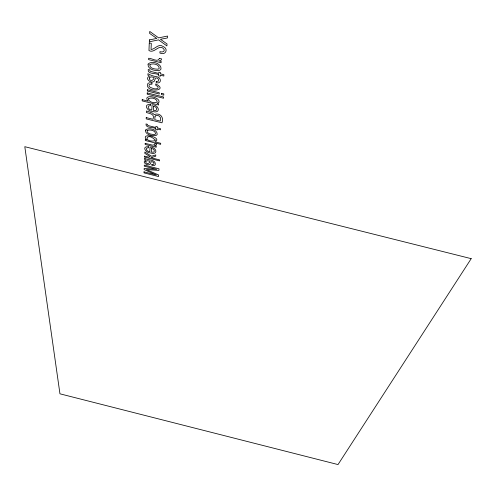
<?xml version="1.0" encoding="UTF-8"?>
<svg xmlns="http://www.w3.org/2000/svg" width="496" height="496" viewBox="0 0 496 496"><rect width="100%" height="100%" fill="white"/><g stroke="black" fill="none" stroke-linecap="round" stroke-linejoin="round"><path stroke-width="0.74" d="M159.359 58.522C158.094 62.825 151.224 57.865 148.651 58.255L148.595 59.619L161.101 62.738L161.181 61.442L159.011 60.903L161.318 60.004L161.553 58.838L159.359 58.522M142.209 99.671L142.166 100.886L158.608 104.991L158.677 103.819L157.114 103.428L158.937 102.399C160.772 96.447 141.441 93.8 148.242 101.178L142.209 99.671M144.032 171.858L143.989 172.893L158.54 176.545L158.639 174.995L146.407 169.589L158.931 170.382L159.03 168.82L144.305 165.131L144.262 166.185L156.668 169.272L144.169 168.485L144.125 169.57L156.321 174.97L144.032 171.858M144.671 156.147L144.634 157.139L159.545 160.878L159.607 159.892L150.933 157.716L155.713 156.221L155.787 154.895L151.565 156.234L144.838 152.018L144.782 153.351L150.201 156.655L148.757 157.17L144.671 156.147M145.192 143.394L145.148 144.466L156.228 147.238L156.29 146.227L154.368 145.743L156.401 145.099L156.606 144.187L154.628 143.691L154.399 144.72L152.694 145.161L145.192 143.394M145.347 139.494L145.309 140.498L160.654 144.336L160.723 143.288L155.161 141.899C163.203 137.138 139.109 131.973 146.779 139.853L145.347 139.494M146.239 117.595L146.184 118.873L161.981 122.822C164.337 117.248 159.6 112.195 154.268 114.632L152.514 113.113L146.506 110.949L146.444 112.549C149.99 113.689 155.074 113.962 153.022 119.288L146.239 117.595M147.238 92.926L147.188 94.172L163.556 98.251L163.63 97.018L147.238 92.926M147.368 89.782L147.318 91.053L159.241 94.029L159.315 92.764L147.368 89.782M149.277 42.879L148.961 50.586C154.802 53.909 159.29 42.923 164.077 49.389C165.063 51.956 161.646 52.353 159.979 51.615L159.898 53.035C165.59 55.85 168.845 48.769 163.159 46.5C158.435 43.14 155.279 49.185 151.038 49.526L151.305 43.381L149.277 42.879M149.395 39.903L149.315 41.813L158.546 39.866L166.904 45.923L167.034 43.952L160.456 39.277L167.412 37.969L167.536 36.047L158.646 37.882L149.742 31.428L149.656 33.437L156.798 38.446L149.395 39.903M148.558 146.766L148.509 147.808C144.423 147.281 146.909 152.148 149.804 151.652L150.028 147.045C157.083 147.132 158.503 155.676 150.127 152.873C145.731 152.966 141.329 145.973 148.558 146.766M150.499 104.476L150.449 105.66C146.103 105.171 148.67 110.496 151.813 109.988L152.067 104.768C159.607 104.805 161.088 114.334 152.154 111.358C147.368 111.451 142.848 103.714 150.499 104.476M151.981 82.981L151.925 84.227L149.773 84.339L149.172 84.742L149.005 85.901A2.592 1.513 20.1 0 0 150.121 87.222C152.396 88.269 155.763 89.863 158.032 88.152L158.038 86.806L155.682 85.163L155.744 83.917C170.178 91.146 143.859 93.155 147.901 83.502A4.321 2.523 20.1 0 1 149.879 82.832L151.981 82.981M151.447 148.502L151.274 151.993C155.595 153.698 155.143 148.459 151.447 148.502M153.574 106.392L153.376 110.341C158.001 112.127 157.523 106.349 153.574 106.392M151.894 164.474L151.844 165.416L152.768 165.59L154.175 165.577L155.285 164.79C156.215 159.011 147.275 160.568 144.541 158.106L144.479 159.272L145.96 160.134C141.031 161.758 147.696 166.588 150.22 164.182L151.243 161.727L152.303 161.746L153.636 162.452L153.996 163.618L153.512 164.436L151.894 164.474M156.252 81.493L156.184 82.696L157.232 82.882L158.819 82.813L160.084 81.766C161.045 79.62 159.402 77.14 157.158 76.818C153.512 76.272 150.313 75.163 147.963 73.65L147.889 75.132L149.563 76.179C143.933 78.219 151.299 84.339 154.355 81.183L155.527 78.015C157.275 77.426 159.427 79.348 158.367 81.133L156.252 81.493M154.969 116.771L154.814 119.734L160.22 121.086C161.981 117.744 158.925 114.452 155.651 115.481L154.969 116.771M155.719 128.638L155.663 129.543L157.226 129.933L157.282 129.028L160.462 129.822L160.53 128.681L157.344 127.887L157.406 126.809L155.837 126.418L155.781 127.491L148.335 125.631L147.541 125.19L147.492 124.329L145.979 123.95C145.179 128.483 153.593 126.821 155.719 128.638M158.695 74.76L158.639 75.82L160.326 76.235L160.388 75.181L163.823 76.037L163.903 74.71L160.462 73.848L160.537 72.596L158.838 72.174L158.77 73.427L150.728 71.424L149.879 70.928L149.829 69.93L148.192 69.521C147.157 74.586 156.333 72.85 158.695 74.76M161.547 93.316L161.467 94.587L163.754 95.158L163.835 93.887L161.547 93.316M148.075 64.151C147.486 69.471 155.062 71.114 159.148 70.426A5.338 3.199 20.5 0 0 160.989 68.944C161.603 63.259 151.392 60.264 148.075 64.151M145.427 130.119C145.105 134.813 151.925 135.954 155.527 135.569A4.855 2.66 19 0 0 157.195 134.373C157.443 129.419 148.54 127.057 145.427 130.119M149.842 64.771C149.377 68.56 155.043 69.186 157.778 69.161A2.957 1.773 20.4 0 0 159.21 68.293C159.52 64.319 152.371 62.744 149.842 64.771M147.033 130.677C146.754 134.013 151.869 134.373 154.268 134.49A2.691 1.476 19 0 0 155.57 133.796C155.645 130.33 149.383 129.115 147.033 130.677M155.229 140.089L154.957 140.728C142.662 143.115 146.37 130.969 155.229 140.089M148.428 98.847C148.602 102.343 154.653 103.509 157.226 102.052C157.418 98.524 150.877 96.949 148.428 98.847M149.321 77.946C149.116 81.97 154.076 80.823 154.163 77.395L150.865 76.843L149.321 77.946M145.756 161.51L145.626 162.006C146.525 164.653 149.773 163.63 150.028 161.206L147.114 160.685L145.756 161.51M471.2 258.658L338.012 464.572L59.954 393.818L24.8 146.686L471.2 258.658"/></g></svg>
